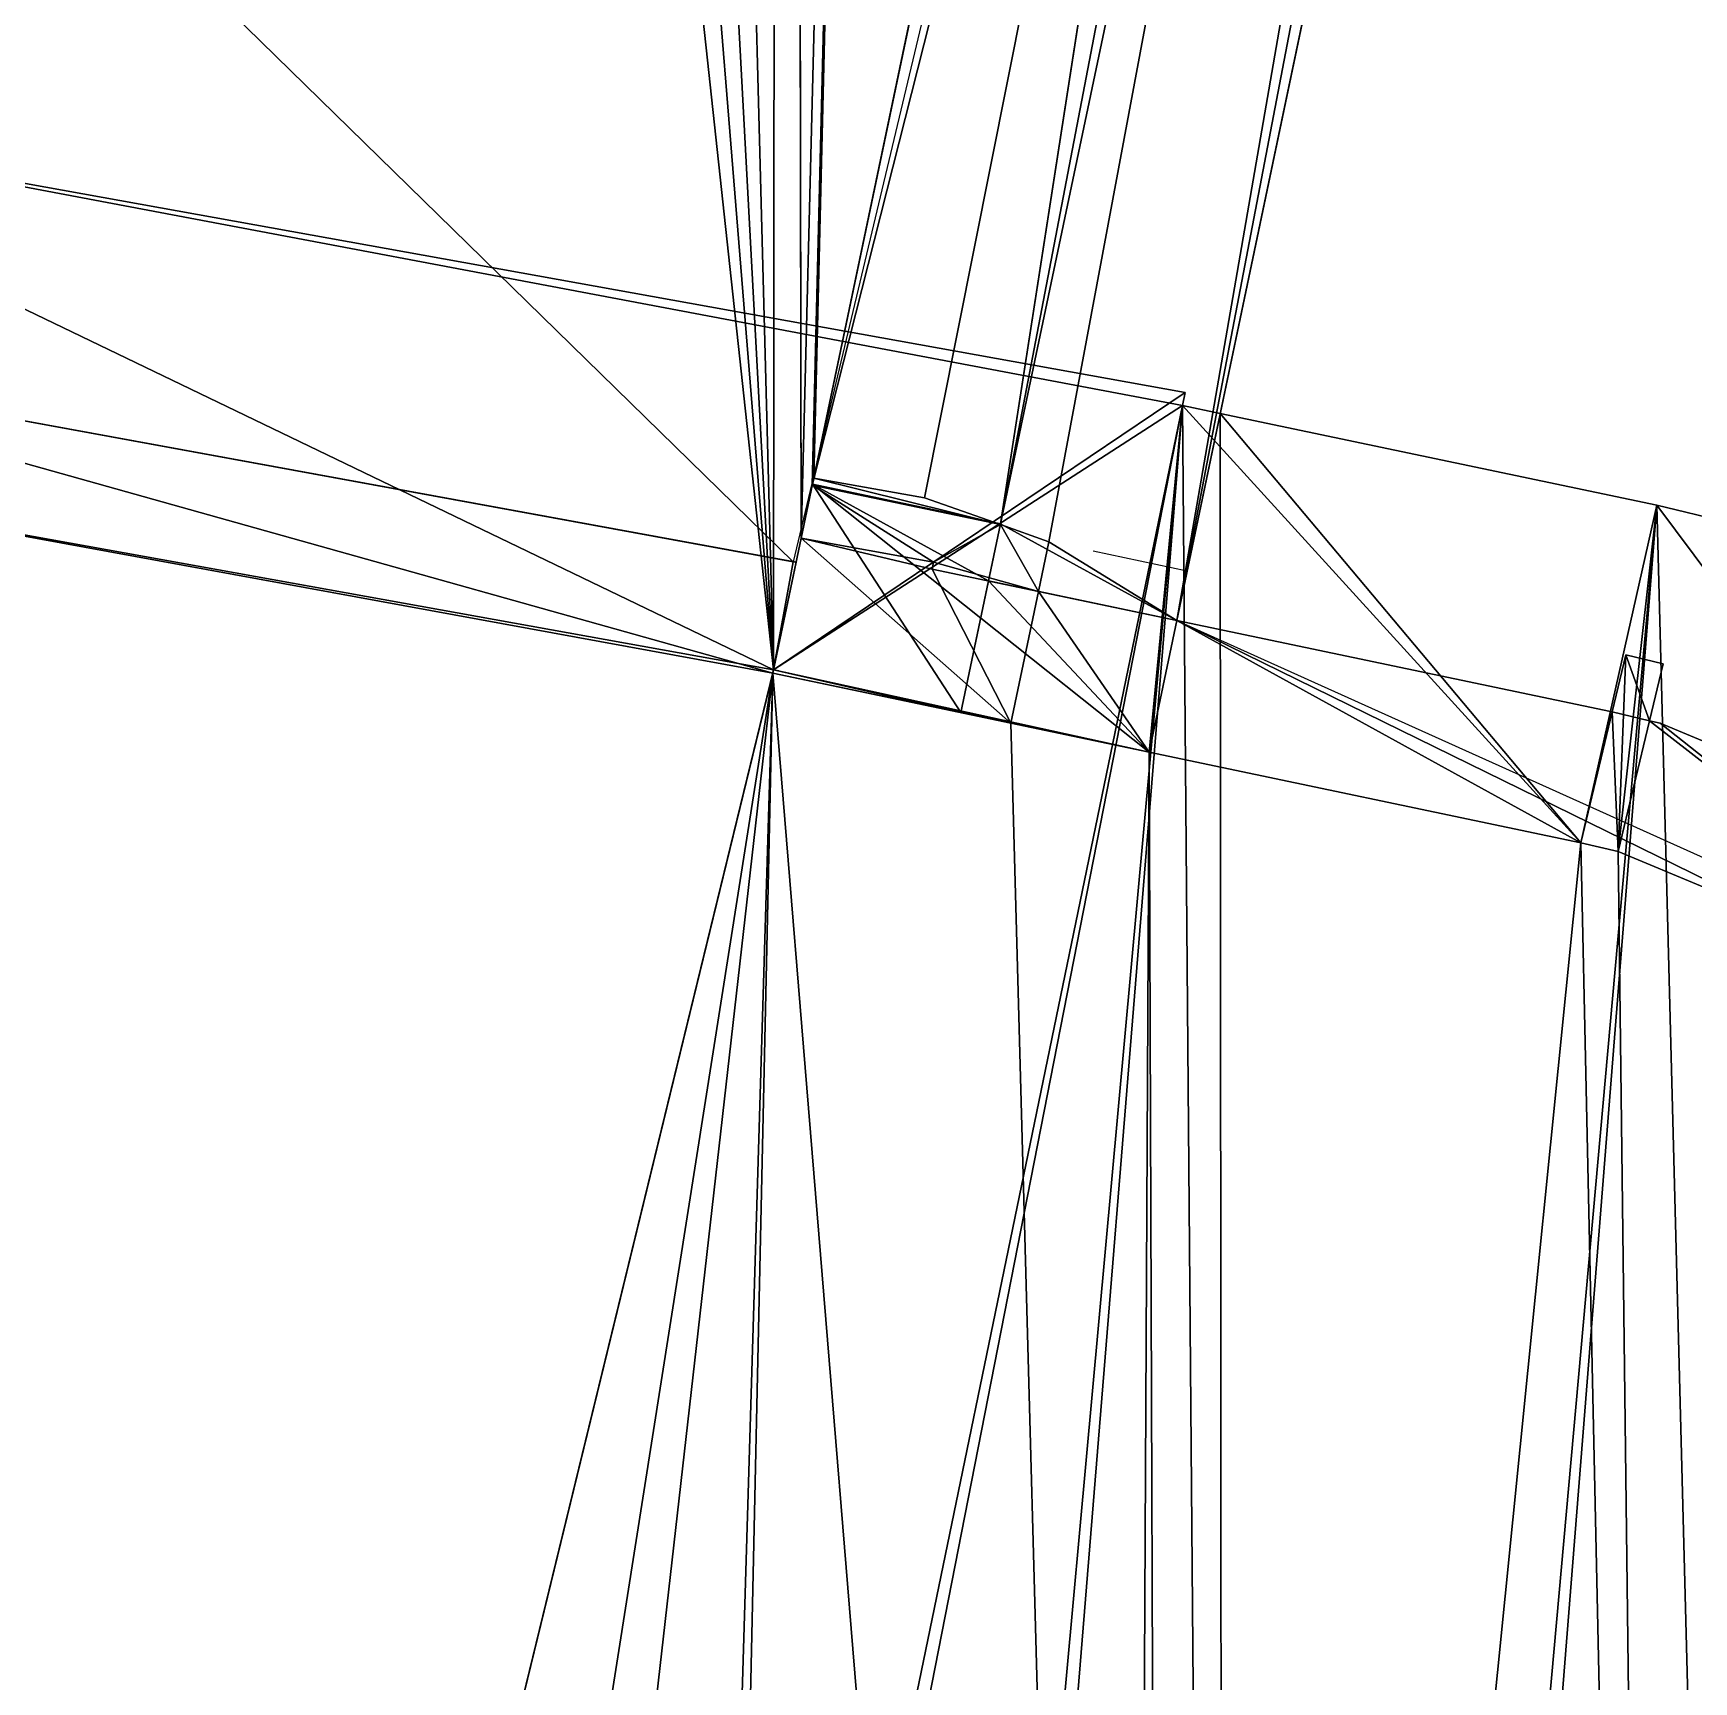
# Model space of a CAD drawing. Extents: x -282 to 16, y -6 to 46.
# Drawn here: x 5.543 to 9.862, y 8.04 to 12.329 of the extents above; entities that cross this region are included whole.
import ezdxf

# ---------------------------------------------------------------- set-up
doc = ezdxf.new("R2010")
doc.units = 0

msp = doc.modelspace()

# ---------------------------------------------------------------- linework, layer by layer
for p, q in [((8.2998, 10.9824, -0.0618), (8.5444, 10.9305, -0.0618)), ((7.4828, 10.6704, -0.0618), (7.4685, 10.6729, -0.0618))]:
    msp.add_line(p, q)
for points in [[(7.5733, 11.1722, -0.0618), (8.2432, 38.4338, -0.0618), (13.3995, 38.9375, -0.0618)], [(13.3995, 38.9375, -0.0618), (8.2432, 38.4338, -0.0618), (7.5733, 11.1722, -0.0618)], [(9.5099, 20.4013, 3.9382), (7.5733, 11.1722, -0.0618), (13.3995, 38.9375, -0.0618)], [(13.3995, 38.9375, -0.0618), (7.5733, 11.1722, -0.0618), (9.5099, 20.4013, 3.9382)], [(7.8611, 11.1203, -0.7018), (13.3995, 38.9375, -0.7018), (7.5733, 11.1722, -0.7018)], [(7.5733, 11.1722, -0.7018), (13.3995, 38.9375, -0.7018), (7.8611, 11.1203, -0.7018)], [(7.5733, 11.1722, -0.7018), (13.3995, 38.9375, -0.0618), (7.5733, 11.1722, -0.0618)], [(13.3995, 38.9375, -0.0618), (7.5733, 11.1722, -0.7018), (13.3995, 38.9375, -0.7018)], [(13.3995, 38.9375, -0.7018), (7.5733, 11.1722, -0.7018), (13.3995, 38.9375, -0.0618)], [(7.5733, 11.1722, -0.0618), (13.3995, 38.9375, -0.0618), (7.5733, 11.1722, -0.7018)], [(13.3995, 38.9375, -0.7018), (7.8611, 11.1203, -0.7018), (8.0587, 11.0509, -0.7018)], [(8.0587, 11.0509, -0.7018), (7.8611, 11.1203, -0.7018), (13.3995, 38.9375, -0.7018)], [(13.3995, 38.9375, -0.7018), (8.0587, 11.0509, -0.7018), (8.1852, 11.0065, -0.7018)], [(8.1852, 11.0065, -0.7018), (8.0587, 11.0509, -0.7018), (13.3995, 38.9375, -0.7018)], [(13.3995, 38.9375, -0.7018), (8.1852, 11.0065, -0.7018), (8.5173, 10.8016, -0.7018)], [(8.5173, 10.8016, -0.7018), (8.1852, 11.0065, -0.7018), (13.3995, 38.9375, -0.7018)], [(13.3995, 38.9375, -0.7018), (8.5173, 10.8016, -0.7018), (11.9984, 27.3908, -0.7018)], [(11.9984, 27.3908, -0.7018), (8.5173, 10.8016, -0.7018), (13.3995, 38.9375, -0.7018)], [(13.8265, 38.5378, 3.9382), (9.5099, 20.4013, 3.9382), (8.0592, 11.0531, 3.9382)], [(8.0592, 11.0531, 3.9382), (9.5099, 20.4013, 3.9382), (13.8265, 38.5378, 3.9382)], [(13.8265, 38.5378, 4.601), (8.0592, 11.0531, 4.601), (8.5173, 10.8016, 4.601)], [(8.5173, 10.8016, 4.601), (8.0592, 11.0531, 4.601), (13.8265, 38.5378, 4.601)], [(13.8265, 38.5378, 3.9382), (8.0592, 11.0531, 4.601), (8.0592, 11.0531, 3.9382)], [(8.0592, 11.0531, 4.601), (13.8265, 38.5378, 3.9382), (13.8265, 38.5378, 3.9405)], [(8.0592, 11.0531, 4.601), (13.8265, 38.5378, 3.9405), (13.8265, 38.5378, 4.601)], [(13.8265, 38.5378, 4.601), (13.8265, 38.5378, 3.9405), (8.0592, 11.0531, 4.601)], [(13.8265, 38.5378, 3.9405), (13.8265, 38.5378, 3.9382), (8.0592, 11.0531, 4.601)], [(8.0592, 11.0531, 3.9382), (8.0592, 11.0531, 4.601), (13.8265, 38.5378, 3.9382)], [(14.3399, 38.5495, 4.601), (13.8265, 38.5378, 4.601), (8.5173, 10.8016, 4.601)], [(8.5173, 10.8016, 4.601), (13.8265, 38.5378, 4.601), (14.3399, 38.5495, 4.601)], [(14.3399, 38.5495, 4.601), (8.5173, 10.8016, 3.9842), (8.5173, 10.8016, 4.601)], [(8.5173, 10.8016, 3.9842), (14.3399, 38.5495, 4.601), (11.9984, 27.3908, 4.051)], [(11.9984, 27.3908, 4.051), (14.3399, 38.5495, 4.601), (8.5173, 10.8016, 3.9842)], [(8.5173, 10.8016, 4.601), (8.5173, 10.8016, 3.9842), (14.3399, 38.5495, 4.601)], [(7.5404, 11.0156, -0.0618), (7.4932, 38.3422, -0.0618), (8.2432, 38.4338, -0.0618)], [(8.2432, 38.4338, -0.0618), (7.4932, 38.3422, -0.0618), (7.5404, 11.0156, -0.0618)], [(7.5404, 11.0156, -0.0618), (8.2432, 38.4338, -0.0618), (7.5694, 11.1536, -0.0618)], [(7.5694, 11.1536, -0.0618), (8.2432, 38.4338, -0.0618), (7.5404, 11.0156, -0.0618)], [(7.5694, 11.1536, -0.0618), (8.2432, 38.4338, -0.0618), (7.5733, 11.1722, -0.0618)], [(7.5733, 11.1722, -0.0618), (8.2432, 38.4338, -0.0618), (7.5694, 11.1536, -0.0618)], [(4.3357, 11.238, -0.0618), (4.4751, 38.3257, -0.0618), (7.4685, 10.6729, -0.0618)], [(7.4685, 10.6729, -0.0618), (4.4751, 38.3257, -0.0618), (4.3357, 11.238, -0.0618)], [(7.4685, 10.6729, -0.0618), (4.4751, 38.3257, -0.0618), (5.2291, 38.2772, -0.0618)], [(5.2291, 38.2772, -0.0618), (4.4751, 38.3257, -0.0618), (7.4685, 10.6729, -0.0618)], [(7.4685, 10.6729, -0.0618), (6.7398, 38.2854, -0.0618), (7.4932, 38.3422, -0.0618)], [(7.4932, 38.3422, -0.0618), (6.7398, 38.2854, -0.0618), (7.4685, 10.6729, -0.0618)], [(7.4685, 10.6729, -0.0618), (7.4932, 38.3422, -0.0618), (7.5404, 11.0156, -0.0618)], [(7.5404, 11.0156, -0.0618), (7.4932, 38.3422, -0.0618), (7.4685, 10.6729, -0.0618)], [(7.4685, 10.6729, -0.0618), (5.2291, 38.2772, -0.0618), (5.9845, 38.2638, -0.0618)], [(5.9845, 38.2638, -0.0618), (5.2291, 38.2772, -0.0618), (7.4685, 10.6729, -0.0618)], [(7.4685, 10.6729, -0.0618), (5.9845, 38.2638, -0.0618), (6.7398, 38.2854, -0.0618)], [(6.7398, 38.2854, -0.0618), (5.9845, 38.2638, -0.0618), (7.4685, 10.6729, -0.0618)], [(13.1342, 8.7218, 3.9842), (11.9984, 27.3908, 3.9843), (8.5173, 10.8016, 3.9842)], [(11.9984, 27.3908, -0.7018), (13.122, 8.5434, -0.7018), (8.5173, 10.8016, -0.7018)], [(8.5173, 10.8016, -0.7018), (13.122, 8.5434, -0.7018), (11.9984, 27.3908, -0.7018)], [(10.4713, 20.1135, 3.3409), (8.5173, 10.8016, 3.9842), (11.9984, 27.3908, 3.9843)], [(10.4713, 20.1135, 2.0847), (11.9984, 27.3908, -0.7018), (8.5173, 10.8016, -0.7018)], [(8.5173, 10.8016, -0.7018), (11.9984, 27.3908, -0.7018), (10.4713, 20.1135, 2.0847)], [(11.9984, 27.3908, 3.9843), (8.5173, 10.8016, 3.9842), (10.4713, 20.1135, 3.3409)], [(8.5173, 10.8016, 3.9842), (11.9984, 27.3908, 4.051), (11.9984, 27.3908, 3.9843)], [(11.9984, 27.3908, 3.9843), (11.9984, 27.3908, 4.051), (8.5173, 10.8016, 3.9842)], [(7.5699, 11.1558, 3.9382), (8.0592, 11.0531, 3.9382), (9.5099, 20.4013, 3.9382)], [(9.5099, 20.4013, 3.9382), (8.0592, 11.0531, 3.9382), (7.5699, 11.1558, 3.9382)], [(7.5699, 11.1558, 3.9382), (7.5733, 11.1722, -0.0618), (9.5099, 20.4013, 3.9382)], [(9.5099, 20.4013, 3.9382), (7.5733, 11.1722, -0.0618), (7.5699, 11.1558, 3.9382)], [(7.5699, 11.1558, 4.5247), (7.5699, 11.1558, 3.9382), (9.837, 20.1054, 3.9382)], [(8.5173, 10.8016, 3.9842), (10.4713, 20.1135, 3.3409), (8.5173, 10.8016, -0.0618)], [(8.5173, 10.8016, -0.0618), (10.4713, 20.1135, 3.3409), (8.5173, 10.8016, -0.7018)], [(8.5173, 10.8016, -0.7018), (10.4713, 20.1135, 3.3409), (10.4713, 20.1135, 2.0847)], [(10.4713, 20.1135, 2.0847), (10.4713, 20.1135, 3.3409), (8.5173, 10.8016, -0.7018)], [(8.5173, 10.8016, -0.7018), (10.4713, 20.1135, 3.3409), (8.5173, 10.8016, -0.0618)], [(8.5173, 10.8016, -0.0618), (10.4713, 20.1135, 3.3409), (8.5173, 10.8016, 3.9842)], [(7.5198, 10.9543, 4.5382), (5.0496, 11.4068, 6.1785), (5.2885, 13.1363, 6.189)], [(7.9547, 12.7814, 4.4279), (7.5198, 10.9543, 4.5382), (5.2885, 13.1363, 6.189)], [(7.4685, 10.6729, 10.9482), (4.4353, 12.1346, 10.9482), (4.3357, 11.238, 10.9482)], [(4.4353, 12.1346, 11.1482), (4.9887, -5.818, 11.1482), (8.5324, 11.3605, 11.1482)], [(4.4353, 12.1346, 11.1482), (8.5324, 11.3605, 11.1482), (8.5395, 11.3943, 11.1482)], [(8.5395, 11.3943, 11.1482), (8.5324, 11.3605, 11.1482), (4.4353, 12.1346, 11.1482)], [(8.5324, 11.3605, 11.1482), (4.9887, -5.818, 11.1482), (4.4353, 12.1346, 11.1482)], [(8.5395, 11.3943, 10.9482), (4.4353, 12.1346, 10.9482), (7.4685, 10.6729, 10.9482)], [(8.5395, 11.3943, 11.1482), (4.4353, 12.1346, 11.1482), (8.5395, 11.3943, 10.9482)], [(4.4353, 12.1346, 10.9482), (8.5395, 11.3943, 10.9482), (4.4353, 12.1346, 11.1482)], [(4.3357, 11.238, 6.6173), (7.4668, 10.6645, 4.5382), (4.3888, 11.5279, 6.6173)], [(4.3888, 11.5279, 6.6173), (7.4668, 10.6645, 4.5382), (4.3357, 11.238, 6.6173)], [(7.4668, 10.6645, 3.9382), (4.3888, 11.5279, 6.0444), (4.3357, 11.238, 6.0444)], [(4.3357, 11.238, 6.0444), (4.3888, 11.5279, 6.0444), (7.4668, 10.6645, 3.9382)], [(7.5198, 10.9543, 4.5382), (4.3888, 11.5279, 6.6173), (7.4668, 10.6645, 4.5382)], [(7.4668, 10.6645, 4.5382), (4.3888, 11.5279, 6.6173), (7.5198, 10.9543, 4.5382)], [(7.5198, 10.9543, 4.5382), (4.3888, 11.5279, 6.0444), (7.5273, 10.9529, 3.9332)], [(4.3888, 11.5279, 6.0444), (7.5198, 10.9543, 4.5382), (4.3888, 11.5279, 6.6173)], [(4.3888, 11.5279, 6.6173), (7.5198, 10.9543, 4.5382), (4.3888, 11.5279, 6.0444)], [(7.5273, 10.9529, 3.9332), (4.3888, 11.5279, 6.0444), (7.5198, 10.9543, 4.5382)], [(4.3888, 11.5279, 6.0444), (7.4668, 10.6645, 3.9382), (7.5273, 10.9529, 3.9332)], [(7.5273, 10.9529, 3.9332), (7.4668, 10.6645, 3.9382), (4.3888, 11.5279, 6.0444)], [(8.5324, 11.3605, 11.1482), (4.9887, -5.818, 11.1482), (5.8917, -2.1143, 11.1482)], [(5.8917, -2.1143, 11.1482), (4.9887, -5.818, 11.1482), (8.5324, 11.3605, 11.1482)], [(8.5324, 11.3605, 11.1482), (5.8917, -2.1143, 11.1482), (7.327, -1.8362, 11.1482)], [(7.327, -1.8362, 11.1482), (5.8917, -2.1143, 11.1482), (8.5324, 11.3605, 11.1482)], [(8.5324, 11.3605, 11.1482), (7.327, -1.8362, 11.1482), (7.4636, -1.7972, 11.1482)], [(7.4636, -1.7972, 11.1482), (7.327, -1.8362, 11.1482), (8.5324, 11.3605, 11.1482)], [(8.6393, -1.4529, 11.1482), (8.5324, 11.3605, 11.1482), (7.4636, -1.7972, 11.1482)], [(7.4636, -1.7972, 11.1482), (8.5324, 11.3605, 11.1482), (8.6393, -1.4529, 11.1482)], [(8.5324, 11.3605, 10.9482), (8.5395, 11.3943, 10.9482), (7.4685, 10.6729, 10.9482)], [(8.4454, 10.4591, 10.9482), (8.5324, 11.3605, 10.9482), (7.4685, 10.6729, 10.9482)], [(8.4454, 10.4591, 10.9482), (9.5686, 10.2234, 10.9482), (8.5324, 11.3605, 10.9482)], [(8.5395, 11.3943, 11.1482), (8.5395, 11.3943, 10.9482), (8.5324, 11.3605, 11.1482)], [(8.5324, 11.3605, 10.9482), (8.5324, 11.3605, 11.1482), (8.5395, 11.3943, 10.9482)], [(8.5324, 11.3605, 11.1482), (8.6393, -1.4529, 11.1482), (8.6303, 11.3399, 11.1482)], [(8.6303, 11.3399, 11.1482), (8.6393, -1.4529, 11.1482), (8.5324, 11.3605, 11.1482)], [(8.6303, 11.3399, 10.9482), (8.5324, 11.3605, 10.9482), (9.5686, 10.2234, 10.9482)], [(8.6303, 11.3399, 11.1482), (8.5324, 11.3605, 11.1482), (8.6303, 11.3399, 10.9482)], [(8.5324, 11.3605, 10.9482), (8.6303, 11.3399, 10.9482), (8.5324, 11.3605, 11.1482)], [(8.6303, 11.3399, 11.1482), (8.6393, -1.4529, 11.1482), (9.7658, 11.1016, 11.1482)], [(9.7658, 11.1016, 11.1482), (8.6393, -1.4529, 11.1482), (8.6303, 11.3399, 11.1482)], [(9.7658, 11.1016, 10.9482), (8.6303, 11.3399, 10.9482), (9.5686, 10.2234, 10.9482)], [(9.7658, 11.1016, 11.1482), (8.6303, 11.3399, 11.1482), (9.7658, 11.1016, 10.9482)], [(8.6303, 11.3399, 10.9482), (9.7658, 11.1016, 10.9482), (8.6303, 11.3399, 11.1482)], [(7.4685, 10.6729, 10.9382), (4.5093, -1.4653, 10.9382), (4.3357, 11.238, 10.9382)], [(4.3357, 11.238, -0.0618), (4.5093, -1.4653, -0.0618), (7.4685, 10.6729, -0.0618)], [(7.4685, 10.6729, -0.0618), (4.5093, -1.4653, -0.0618), (4.3357, 11.238, -0.0618)], [(7.4685, 10.6729, 10.9482), (4.3357, 11.238, 10.9482), (7.4685, 10.6729, 10.9382)], [(4.3357, 11.238, 10.9382), (7.4685, 10.6729, 10.9382), (4.3357, 11.238, 10.9482)], [(7.4685, 10.6729, 11.1482), (4.3357, 11.238, 11.1482), (7.4685, 10.6729, 10.9482)], [(4.3357, 11.238, 10.9482), (7.4685, 10.6729, 10.9482), (4.3357, 11.238, 11.1482)], [(7.4668, 10.6645, 4.5382), (4.3357, 11.238, 6.0444), (7.4668, 10.6645, 3.9382)], [(4.3357, 11.238, 6.0444), (7.4668, 10.6645, 4.5382), (4.3357, 11.238, 6.6173)], [(4.3357, 11.238, 6.6173), (7.4668, 10.6645, 4.5382), (4.3357, 11.238, 6.0444)], [(7.4668, 10.6645, 3.9382), (4.3357, 11.238, 6.0444), (7.4668, 10.6645, 4.5382)], [(7.4668, 10.6645, 10.9482), (7.4668, 10.6645, 10.9382), (4.3357, 11.238, 10.9382)], [(4.3357, 11.238, 10.9382), (7.4668, 10.6645, 10.9382), (4.3357, 11.238, 6.6173)], [(7.4668, 10.6645, 4.5382), (4.3357, 11.238, 6.6173), (7.4668, 10.6645, 10.9382)], [(7.4685, 10.6729, 10.9382), (8.4454, 10.4591, 10.9382), (7.5699, 11.1558, 10.9382)], [(7.5699, 11.1558, 10.9382), (8.4454, 10.4591, 10.9382), (7.4685, 10.6729, 10.9382)], [(7.9561, 10.5618, 3.9382), (7.4685, 10.6729, 3.9382), (7.5699, 11.1558, 3.9382)], [(7.5699, 11.1558, 3.9382), (7.4685, 10.6729, 3.9382), (7.9561, 10.5618, 3.9382)], [(7.4685, 10.6729, 3.9382), (7.4685, 10.6729, 10.9382), (7.5699, 11.1558, 3.9382)], [(7.5699, 11.1558, 3.9382), (7.4685, 10.6729, 10.9382), (7.5699, 11.1558, 10.9382)], [(7.5699, 11.1558, 10.9382), (7.4685, 10.6729, 10.9382), (7.5699, 11.1558, 3.9382)], [(7.5699, 11.1558, 3.9382), (7.4685, 10.6729, 10.9382), (7.4685, 10.6729, 3.9382)], [(7.4685, 10.6729, 3.9382), (7.4685, 10.6729, -0.0618), (7.5699, 11.1558, 3.9382)], [(7.5699, 11.1558, 3.9382), (7.4685, 10.6729, -0.0618), (7.5404, 11.0156, -0.0618)], [(7.5404, 11.0156, -0.0618), (7.4685, 10.6729, -0.0618), (7.5699, 11.1558, 3.9382)], [(7.5699, 11.1558, 3.9382), (7.4685, 10.6729, -0.0618), (7.4685, 10.6729, 3.9382)], [(7.5699, 11.1558, 3.9382), (7.5404, 11.0156, -0.0618), (7.5694, 11.1536, -0.0618)], [(7.5694, 11.1536, -0.0618), (7.5404, 11.0156, -0.0618), (7.5699, 11.1558, 3.9382)], [(7.885, 10.9535, -0.0618), (7.5694, 11.1536, -0.0618), (7.5404, 11.0156, -0.0618)], [(7.5404, 11.0156, -0.0618), (7.5694, 11.1536, -0.0618), (7.885, 10.9535, -0.0618)], [(7.5699, 11.1558, 3.9382), (7.5694, 11.1536, -0.0618), (7.5733, 11.1722, -0.0618)], [(7.5733, 11.1722, -0.0618), (7.5694, 11.1536, -0.0618), (7.5699, 11.1558, 3.9382)], [(8.0587, 11.0509, -0.0618), (7.5733, 11.1722, -0.0618), (7.5694, 11.1536, -0.0618)], [(7.5694, 11.1536, -0.0618), (7.5733, 11.1722, -0.0618), (8.0587, 11.0509, -0.0618)], [(7.5694, 11.1536, -0.0618), (7.885, 10.9535, -0.0618), (8.0587, 11.0509, -0.0618)], [(8.0587, 11.0509, -0.0618), (7.885, 10.9535, -0.0618), (7.5694, 11.1536, -0.0618)], [(7.5699, 11.1558, 3.9382), (8.0592, 11.0531, 4.601), (8.0592, 11.0531, 3.9382)], [(8.0592, 11.0531, 4.601), (7.5699, 11.1558, 3.9382), (7.5699, 11.1558, 4.5247)], [(8.0592, 11.0531, 4.601), (7.5699, 11.1558, 4.5247), (7.5699, 11.1558, 10.9382)], [(8.0592, 11.0531, 4.601), (7.5699, 11.1558, 10.9382), (8.0592, 11.0531, 4.6882)], [(8.0592, 11.0531, 4.6882), (7.5699, 11.1558, 10.9382), (8.0592, 11.0531, 10.9382)], [(8.0592, 11.0531, 10.9382), (7.5699, 11.1558, 10.9382), (8.0592, 11.0531, 4.6882)], [(8.0592, 11.0531, 4.6882), (7.5699, 11.1558, 10.9382), (8.0592, 11.0531, 4.601)], [(7.5699, 11.1558, 10.9382), (7.5699, 11.1558, 4.5247), (8.0592, 11.0531, 4.601)], [(7.5699, 11.1558, 4.5247), (7.5699, 11.1558, 3.9382), (8.0592, 11.0531, 4.601)], [(8.0592, 11.0531, 3.9382), (8.0592, 11.0531, 4.601), (7.5699, 11.1558, 3.9382)], [(7.5699, 11.1558, 10.9382), (8.4454, 10.4591, 10.9382), (8.028, 10.9043, 10.9382)], [(8.0592, 11.0531, 10.9382), (7.5699, 11.1558, 10.9382), (8.028, 10.9043, 10.9382)], [(8.028, 10.9043, 10.9382), (7.5699, 11.1558, 10.9382), (8.0592, 11.0531, 10.9382)], [(8.028, 10.9043, 10.9382), (8.4454, 10.4591, 10.9382), (7.5699, 11.1558, 10.9382)], [(7.9561, 10.5618, 3.9382), (7.5699, 11.1558, 3.9382), (8.0592, 11.0531, 3.9382)], [(8.0592, 11.0531, 3.9382), (7.5699, 11.1558, 3.9382), (7.9561, 10.5618, 3.9382)], [(7.5699, 11.1558, 3.9382), (7.5699, 11.1558, 10.9382), (7.5699, 11.1558, 4.5247)], [(7.5699, 11.1558, 4.5247), (7.5699, 11.1558, 10.9382), (7.5699, 11.1558, 3.9382)], [(7.5733, 11.1722, -0.0618), (8.0587, 11.0509, -0.0618), (7.8611, 11.1203, -0.0618)], [(7.8611, 11.1203, -0.0618), (8.0587, 11.0509, -0.0618), (7.5733, 11.1722, -0.0618)], [(7.5733, 11.1722, -0.7018), (7.8611, 11.1203, -0.0618), (7.8611, 11.1203, -0.7018)], [(7.8611, 11.1203, -0.0618), (7.5733, 11.1722, -0.7018), (7.5733, 11.1722, -0.0618)], [(7.5733, 11.1722, -0.0618), (7.5733, 11.1722, -0.7018), (7.8611, 11.1203, -0.0618)], [(7.8611, 11.1203, -0.7018), (7.8611, 11.1203, -0.0618), (7.5733, 11.1722, -0.7018)], [(7.8611, 11.1203, -0.0618), (8.0587, 11.0509, -0.7018), (7.8611, 11.1203, -0.7018)], [(8.0587, 11.0509, -0.7018), (7.8611, 11.1203, -0.0618), (8.0587, 11.0509, -0.0618)], [(8.0587, 11.0509, -0.0618), (7.8611, 11.1203, -0.0618), (8.0587, 11.0509, -0.7018)], [(7.8611, 11.1203, -0.7018), (8.0587, 11.0509, -0.7018), (7.8611, 11.1203, -0.0618)], [(9.7658, 11.1016, 11.1482), (8.6393, -1.4529, 11.1482), (8.7721, -1.415, 11.1482)], [(8.7721, -1.415, 11.1482), (8.6393, -1.4529, 11.1482), (9.7658, 11.1016, 11.1482)], [(9.7658, 11.1016, 11.1482), (8.7721, -1.415, 11.1482), (10.0778, -0.9096, 11.1482)], [(10.0778, -0.9096, 11.1482), (8.7721, -1.415, 11.1482), (9.7658, 11.1016, 11.1482)], [(9.6658, 10.2001, 10.9482), (9.7658, 11.1016, 10.9482), (9.5686, 10.2234, 10.9482)], [(10.7879, 9.732, 10.9482), (9.7658, 11.1016, 10.9482), (9.6658, 10.2001, 10.9482)], [(9.7658, 11.1016, 11.1482), (10.0778, -0.9096, 11.1482), (9.9456, 11.0586, 11.1482)], [(9.9456, 11.0586, 11.1482), (10.0778, -0.9096, 11.1482), (9.7658, 11.1016, 11.1482)], [(9.9456, 11.0586, 10.9482), (9.7658, 11.1016, 10.9482), (10.7879, 9.732, 10.9482)], [(9.9456, 11.0586, 11.1482), (9.7658, 11.1016, 11.1482), (9.9456, 11.0586, 10.9482)], [(9.7658, 11.1016, 10.9482), (9.9456, 11.0586, 10.9482), (9.7658, 11.1016, 11.1482)], [(7.4685, 10.6729, -0.0618), (8.0862, 10.5345, -0.0618), (7.5404, 11.0156, -0.0618)], [(7.5404, 11.0156, -0.0618), (8.0862, 10.5345, -0.0618), (7.4685, 10.6729, -0.0618)], [(7.5404, 11.0156, -0.0618), (8.0862, 10.5345, -0.0618), (7.8812, 10.9351, -0.0618)], [(7.885, 10.9535, -0.0618), (7.5404, 11.0156, -0.0618), (7.8812, 10.9351, -0.0618)], [(7.8812, 10.9351, -0.0618), (7.5404, 11.0156, -0.0618), (7.885, 10.9535, -0.0618)], [(7.8812, 10.9351, -0.0618), (8.0862, 10.5345, -0.0618), (7.5404, 11.0156, -0.0618)], [(7.885, 10.9535, -0.0618), (8.1581, 10.877, -0.0618), (8.0587, 11.0509, -0.0618)], [(8.0587, 11.0509, -0.0618), (8.1581, 10.877, -0.0618), (7.885, 10.9535, -0.0618)], [(8.0592, 11.0531, 3.9382), (7.9561, 10.5618, 4.6882), (7.9561, 10.5618, 3.9382)], [(7.9561, 10.5618, 4.6882), (8.0592, 11.0531, 3.9382), (8.028, 10.9043, 4.601)], [(8.028, 10.9043, 4.601), (8.5173, 10.8016, 4.601), (8.0592, 11.0531, 4.601)], [(8.0592, 11.0531, 4.601), (8.5173, 10.8016, 4.601), (8.028, 10.9043, 4.601)], [(8.0592, 11.0531, 4.6882), (8.028, 10.9043, 6.9382), (8.028, 10.9043, 4.6882)], [(8.028, 10.9043, 6.9382), (8.0592, 11.0531, 4.6882), (8.028, 10.9043, 9.9382)], [(8.028, 10.9043, 9.9382), (8.0592, 11.0531, 4.6882), (8.028, 10.9043, 10.9382)], [(8.028, 10.9043, 10.9382), (8.0592, 11.0531, 4.6882), (8.0592, 11.0531, 10.9382)], [(8.0592, 11.0531, 10.9382), (8.0592, 11.0531, 4.6882), (8.028, 10.9043, 10.9382)], [(8.028, 10.9043, 10.9382), (8.0592, 11.0531, 4.6882), (8.028, 10.9043, 9.9382)], [(8.028, 10.9043, 9.9382), (8.0592, 11.0531, 4.6882), (8.028, 10.9043, 6.9382)], [(8.028, 10.9043, 4.6882), (8.028, 10.9043, 6.9382), (8.0592, 11.0531, 4.6882)], [(8.0592, 11.0531, 4.601), (8.028, 10.9043, 4.6882), (8.028, 10.9043, 4.601)], [(8.028, 10.9043, 4.6882), (8.0592, 11.0531, 4.601), (8.0592, 11.0531, 4.6882)], [(8.0592, 11.0531, 4.6882), (8.0592, 11.0531, 4.601), (8.028, 10.9043, 4.6882)], [(8.028, 10.9043, 4.601), (8.028, 10.9043, 4.6882), (8.0592, 11.0531, 4.601)], [(8.028, 10.9043, 4.601), (8.0592, 11.0531, 3.9382), (8.0592, 11.0531, 4.601)], [(8.0587, 11.0509, -0.0618), (8.1581, 10.877, -0.0618), (8.1852, 11.0065, -0.0618)], [(8.1852, 11.0065, -0.0618), (8.1581, 10.877, -0.0618), (8.0587, 11.0509, -0.0618)], [(8.0587, 11.0509, -0.0618), (8.1852, 11.0065, -0.7018), (8.0587, 11.0509, -0.7018)], [(8.1852, 11.0065, -0.7018), (8.0587, 11.0509, -0.0618), (8.1852, 11.0065, -0.0618)], [(8.1852, 11.0065, -0.0618), (8.0587, 11.0509, -0.0618), (8.1852, 11.0065, -0.7018)], [(8.0587, 11.0509, -0.7018), (8.1852, 11.0065, -0.7018), (8.0587, 11.0509, -0.0618)], [(8.5173, 10.8016, -0.7018), (8.1852, 11.0065, -0.7018), (8.1581, 10.877, -0.7018)], [(8.1581, 10.877, -0.7018), (8.1852, 11.0065, -0.7018), (8.5173, 10.8016, -0.7018)], [(8.1581, 10.877, -0.7018), (8.1852, 11.0065, -0.0618), (8.1581, 10.877, -0.0618)], [(8.1852, 11.0065, -0.0618), (8.1581, 10.877, -0.7018), (8.1852, 11.0065, -0.7018)], [(8.1852, 11.0065, -0.7018), (8.1581, 10.877, -0.7018), (8.1852, 11.0065, -0.0618)], [(8.1581, 10.877, -0.0618), (8.1852, 11.0065, -0.0618), (8.1581, 10.877, -0.7018)], [(8.1581, 10.877, -0.0618), (7.885, 10.9535, -0.0618), (7.8812, 10.9351, -0.0618)], [(7.8812, 10.9351, -0.0618), (7.885, 10.9535, -0.0618), (8.1581, 10.877, -0.0618)], [(7.8812, 10.9351, -0.0618), (8.0862, 10.5345, -0.0618), (8.1581, 10.877, -0.0618)], [(8.1581, 10.877, -0.0618), (8.0862, 10.5345, -0.0618), (7.8812, 10.9351, -0.0618)], [(8.028, 10.9043, 4.6882), (7.9561, 10.5618, 4.6882), (8.028, 10.9043, 4.601)], [(8.5173, 10.8016, 9.9382), (8.028, 10.9043, 9.9382), (8.5173, 10.8016, 6.9382)], [(8.028, 10.9043, 6.9382), (8.5173, 10.8016, 6.9382), (8.028, 10.9043, 9.9382)], [(8.028, 10.9043, 9.9382), (8.5173, 10.8016, 6.9382), (8.028, 10.9043, 6.9382)], [(8.5173, 10.8016, 6.9382), (8.028, 10.9043, 9.9382), (8.5173, 10.8016, 9.9382)], [(8.028, 10.9043, 10.9382), (8.5173, 10.8016, 9.9382), (8.028, 10.9043, 9.9382)], [(8.5173, 10.8016, 9.9382), (8.028, 10.9043, 10.9382), (8.5173, 10.8016, 10.9382)], [(8.5173, 10.8016, 10.9382), (8.028, 10.9043, 10.9382), (8.5173, 10.8016, 9.9382)], [(8.028, 10.9043, 9.9382), (8.5173, 10.8016, 9.9382), (8.028, 10.9043, 10.9382)], [(8.028, 10.9043, 4.601), (8.5173, 10.8016, 4.6882), (8.5173, 10.8016, 4.601)], [(8.5173, 10.8016, 4.6882), (8.028, 10.9043, 4.601), (8.028, 10.9043, 4.6882)], [(8.5173, 10.8016, 4.6882), (8.028, 10.9043, 4.6882), (8.5173, 10.8016, 6.9382)], [(8.5173, 10.8016, 6.9382), (8.028, 10.9043, 4.6882), (8.028, 10.9043, 6.9382)], [(8.028, 10.9043, 6.9382), (8.028, 10.9043, 4.6882), (8.5173, 10.8016, 6.9382)], [(8.5173, 10.8016, 6.9382), (8.028, 10.9043, 4.6882), (8.5173, 10.8016, 4.6882)], [(8.028, 10.9043, 4.6882), (8.028, 10.9043, 4.601), (8.5173, 10.8016, 4.6882)], [(8.5173, 10.8016, 4.601), (8.5173, 10.8016, 4.6882), (8.028, 10.9043, 4.601)], [(8.028, 10.9043, 10.9382), (8.4454, 10.4591, 10.9382), (8.5173, 10.8016, 10.9382)], [(8.5173, 10.8016, 10.9382), (8.4454, 10.4591, 10.9382), (8.028, 10.9043, 10.9382)], [(8.4454, 10.4591, -0.0618), (8.1581, 10.877, -0.0618), (8.0862, 10.5345, -0.0618)], [(8.0862, 10.5345, -0.0618), (8.1581, 10.877, -0.0618), (8.4454, 10.4591, -0.0618)], [(8.1581, 10.877, -0.0618), (8.4454, 10.4591, -0.0618), (8.5173, 10.8016, -0.0618)], [(8.5173, 10.8016, -0.0618), (8.4454, 10.4591, -0.0618), (8.1581, 10.877, -0.0618)], [(8.1581, 10.877, -0.0618), (8.5173, 10.8016, -0.7018), (8.1581, 10.877, -0.7018)], [(8.5173, 10.8016, -0.7018), (8.1581, 10.877, -0.0618), (8.5173, 10.8016, -0.0618)], [(8.5173, 10.8016, -0.0618), (8.1581, 10.877, -0.0618), (8.5173, 10.8016, -0.7018)], [(8.1581, 10.877, -0.7018), (8.5173, 10.8016, -0.7018), (8.1581, 10.877, -0.0618)], [(8.4454, 10.4591, 4.6882), (8.5173, 10.8016, 10.9382), (8.4454, 10.4591, 10.9382)], [(8.5173, 10.8016, 10.9382), (8.4454, 10.4591, 4.6882), (8.5173, 10.8016, 6.9382)], [(8.5173, 10.8016, 6.9382), (8.4454, 10.4591, 4.6882), (8.5173, 10.8016, 4.6882)], [(8.5173, 10.8016, 4.6882), (8.4454, 10.4591, 4.6882), (8.5173, 10.8016, 6.9382)], [(8.5173, 10.8016, 6.9382), (8.4454, 10.4591, 4.6882), (8.5173, 10.8016, 10.9382)], [(8.4454, 10.4591, 10.9382), (8.5173, 10.8016, 10.9382), (8.4454, 10.4591, 4.6882)], [(8.5173, 10.8016, 4.6882), (8.4454, 10.4591, -0.0618), (8.4454, 10.4591, 4.6882)], [(8.4454, 10.4591, -0.0618), (8.5173, 10.8016, 4.6882), (8.5173, 10.8016, 4.601)], [(8.4454, 10.4591, -0.0618), (8.5173, 10.8016, 4.601), (8.5173, 10.8016, -0.0618)], [(8.5173, 10.8016, -0.0618), (8.5173, 10.8016, 4.601), (8.4454, 10.4591, -0.0618)], [(8.5173, 10.8016, 4.601), (8.5173, 10.8016, 4.6882), (8.4454, 10.4591, -0.0618)], [(8.4454, 10.4591, 4.6882), (8.4454, 10.4591, -0.0618), (8.5173, 10.8016, 4.6882)], [(9.5686, 10.2234, 10.9382), (8.5173, 10.8016, 10.9382), (8.4454, 10.4591, 10.9382)], [(8.4454, 10.4591, 10.9382), (8.5173, 10.8016, 10.9382), (9.5686, 10.2234, 10.9382)], [(8.5173, 10.8016, -0.0618), (9.5686, 10.2234, -0.0618), (8.4454, 10.4591, -0.0618)], [(8.4454, 10.4591, -0.0618), (9.5686, 10.2234, -0.0618), (8.5173, 10.8016, -0.0618)], [(9.6453, 10.565, 9.9382), (8.5173, 10.8016, 9.9382), (9.6453, 10.565, 6.9382)], [(8.5173, 10.8016, 6.9382), (9.6453, 10.565, 6.9382), (8.5173, 10.8016, 9.9382)], [(8.5173, 10.8016, 9.9382), (9.6453, 10.565, 6.9382), (8.5173, 10.8016, 6.9382)], [(9.6453, 10.565, 6.9382), (8.5173, 10.8016, 9.9382), (9.6453, 10.565, 9.9382)], [(8.5173, 10.8016, 9.9382), (8.5173, 10.8016, 10.9382), (8.5173, 10.8016, 6.9382)], [(8.5173, 10.8016, 6.9382), (8.5173, 10.8016, 10.9382), (8.5173, 10.8016, 9.9382)], [(8.5173, 10.8016, -0.0618), (8.5173, 10.8016, 4.601), (8.5173, 10.8016, 3.9842)], [(8.5173, 10.8016, 3.9842), (8.5173, 10.8016, 4.601), (8.5173, 10.8016, -0.0618)], [(8.5173, 10.8016, 10.9382), (9.5686, 10.2234, 10.9382), (9.6453, 10.565, 10.9382)], [(9.6453, 10.565, 10.9382), (9.5686, 10.2234, 10.9382), (8.5173, 10.8016, 10.9382)], [(9.5686, 10.2234, -0.0618), (8.5173, 10.8016, -0.0618), (9.6453, 10.565, -0.0618)], [(9.6453, 10.565, -0.0618), (8.5173, 10.8016, -0.0618), (9.5686, 10.2234, -0.0618)], [(8.5173, 10.8016, 10.9382), (9.6453, 10.565, 9.9382), (8.5173, 10.8016, 9.9382)], [(9.6453, 10.565, 9.9382), (8.5173, 10.8016, 10.9382), (9.6453, 10.565, 10.9382)], [(9.6453, 10.565, 10.9382), (8.5173, 10.8016, 10.9382), (9.6453, 10.565, 9.9382)], [(8.5173, 10.8016, 9.9382), (9.6453, 10.565, 9.9382), (8.5173, 10.8016, 10.9382)], [(8.5173, 10.8016, 3.9842), (9.6453, 10.565, -0.0618), (8.5173, 10.8016, -0.0618)], [(9.6453, 10.565, -0.0618), (8.5173, 10.8016, 3.9842), (9.6453, 10.565, 6.9382)], [(9.6453, 10.565, 6.9382), (8.5173, 10.8016, 3.9842), (8.5173, 10.8016, 4.601)], [(9.6453, 10.565, 6.9382), (8.5173, 10.8016, 4.601), (8.5173, 10.8016, 4.6882)], [(9.6453, 10.565, 6.9382), (8.5173, 10.8016, 4.6882), (8.5173, 10.8016, 6.9382)], [(8.5173, 10.8016, 6.9382), (8.5173, 10.8016, 4.6882), (9.6453, 10.565, 6.9382)], [(8.5173, 10.8016, 4.6882), (8.5173, 10.8016, 4.601), (9.6453, 10.565, 6.9382)], [(8.5173, 10.8016, 4.601), (8.5173, 10.8016, 3.9842), (9.6453, 10.565, 6.9382)], [(9.6453, 10.565, 6.9382), (8.5173, 10.8016, 3.9842), (9.6453, 10.565, -0.0618)], [(8.5173, 10.8016, -0.0618), (9.6453, 10.565, -0.0618), (8.5173, 10.8016, 3.9842)], [(9.6855, 10.7119, -0.0618), (9.7473, 10.5405, -0.0618), (9.65, 10.5638, -0.0618)], [(9.6855, 10.7119, 10.9382), (9.65, 10.5638, -0.0618), (9.65, 10.5638, 10.9382)], [(9.65, 10.5638, -0.0618), (9.6855, 10.7119, 10.9382), (9.6855, 10.7119, -0.0618)], [(9.65, 10.5638, 10.9382), (9.6658, 10.2001, 10.9382), (9.6855, 10.7119, 10.9382)], [(9.65, 10.5638, -0.0618), (9.7473, 10.5405, -0.0618), (9.6855, 10.7119, -0.0618)], [(9.6855, 10.7119, -0.0618), (9.6855, 10.7119, 10.9382), (9.65, 10.5638, -0.0618)], [(9.65, 10.5638, 10.9382), (9.65, 10.5638, -0.0618), (9.6855, 10.7119, 10.9382)], [(9.6855, 10.7119, 10.9382), (9.6658, 10.2001, 10.9382), (9.65, 10.5638, 10.9382)], [(9.6855, 10.7119, 10.9382), (9.6658, 10.2001, 10.9382), (9.7473, 10.5405, 10.9382)], [(9.7473, 10.5405, 10.9382), (9.6658, 10.2001, 10.9382), (9.6855, 10.7119, 10.9382)], [(9.7473, 10.5405, -0.0618), (9.6855, 10.7119, -0.0618), (9.7827, 10.6886, -0.0618)], [(9.6855, 10.7119, 10.9382), (9.7827, 10.6886, -0.0618), (9.6855, 10.7119, -0.0618)], [(9.7827, 10.6886, -0.0618), (9.6855, 10.7119, 10.9382), (9.7827, 10.6886, 10.9382)], [(9.6855, 10.7119, 10.9382), (9.7473, 10.5405, 10.9382), (9.7827, 10.6886, 10.9382)], [(9.7827, 10.6886, -0.0618), (9.6855, 10.7119, -0.0618), (9.7473, 10.5405, -0.0618)], [(9.7827, 10.6886, 10.9382), (9.6855, 10.7119, 10.9382), (9.7827, 10.6886, -0.0618)], [(9.6855, 10.7119, -0.0618), (9.7827, 10.6886, -0.0618), (9.6855, 10.7119, 10.9382)], [(9.7827, 10.6886, 10.9382), (9.7473, 10.5405, 10.9382), (9.6855, 10.7119, 10.9382)], [(7.4668, 10.6645, 10.9382), (4.5093, -1.4653, 10.9382), (7.4685, 10.6729, 10.9382)], [(7.4685, 10.6729, -0.0618), (4.5093, -1.4653, -0.0618), (7.4668, 10.6645, -0.0618)], [(7.4668, 10.6645, -0.0618), (4.5093, -1.4653, -0.0618), (7.4685, 10.6729, -0.0618)], [(7.4685, 10.6729, 3.9382), (7.4668, 10.6645, 3.9382), (7.4683, 10.673, 3.9382)], [(7.4683, 10.673, 3.9382), (7.4668, 10.6645, 3.9382), (7.4685, 10.6729, 3.9382)], [(7.4685, 10.6729, 10.9482), (7.4668, 10.6645, 10.9482), (8.4454, 10.4591, 10.9482)], [(7.4685, 10.6729, 10.9482), (7.4685, 10.6729, 10.9382), (7.4668, 10.6645, 10.9482)], [(7.4668, 10.6645, 10.9382), (7.4668, 10.6645, 10.9482), (7.4685, 10.6729, 10.9382)], [(7.4685, 10.6729, 11.1482), (7.4685, 10.6729, 10.9482), (7.4668, 10.6645, 11.1482)], [(7.4668, 10.6645, 10.9482), (7.4668, 10.6645, 11.1482), (7.4685, 10.6729, 10.9482)], [(8.4454, 10.4591, 10.9382), (7.4685, 10.6729, 10.9382), (7.4668, 10.6645, 10.9382)], [(7.4668, 10.6645, 10.9382), (7.4685, 10.6729, 10.9382), (8.4454, 10.4591, 10.9382)], [(7.4685, 10.6729, 3.9382), (7.9561, 10.5618, 3.9382), (7.4668, 10.6645, 3.9382)], [(7.4668, 10.6645, 3.9382), (7.9561, 10.5618, 3.9382), (7.4685, 10.6729, 3.9382)], [(7.4685, 10.6729, 10.9382), (7.4668, 10.6645, 4.5382), (7.4668, 10.6645, 10.9382)], [(7.4668, 10.6645, 4.5382), (7.4685, 10.6729, 10.9382), (7.4668, 10.6645, 3.9382)], [(7.4668, 10.6645, 3.9382), (7.4685, 10.6729, 10.9382), (7.4685, 10.6729, 3.9382)], [(7.4685, 10.6729, 3.9382), (7.4685, 10.6729, 10.9382), (7.4668, 10.6645, 3.9382)], [(7.4668, 10.6645, 3.9382), (7.4685, 10.6729, 10.9382), (7.4668, 10.6645, 4.5382)], [(7.4668, 10.6645, 10.9382), (7.4668, 10.6645, 4.5382), (7.4685, 10.6729, 10.9382)], [(7.4685, 10.6729, -0.0618), (7.4668, 10.6645, 3.9382), (7.4668, 10.6645, -0.0618)], [(7.4668, 10.6645, 3.9382), (7.4685, 10.6729, -0.0618), (7.4685, 10.6729, 3.9382)], [(7.4685, 10.6729, 3.9382), (7.4685, 10.6729, -0.0618), (7.4668, 10.6645, 3.9382)], [(7.4668, 10.6645, -0.0618), (7.4668, 10.6645, 3.9382), (7.4685, 10.6729, -0.0618)], [(8.0862, 10.5345, -0.0618), (7.4685, 10.6729, -0.0618), (7.4668, 10.6645, -0.0618)], [(7.4668, 10.6645, -0.0618), (7.4685, 10.6729, -0.0618), (8.0862, 10.5345, -0.0618)], [(9.7473, 10.5405, -0.0618), (9.7827, 10.6886, 10.9382), (9.7473, 10.5405, 10.9382)], [(9.7827, 10.6886, 10.9382), (9.7473, 10.5405, -0.0618), (9.7827, 10.6886, -0.0618)], [(9.7827, 10.6886, -0.0618), (9.7473, 10.5405, -0.0618), (9.7827, 10.6886, 10.9382)], [(9.7473, 10.5405, 10.9382), (9.7827, 10.6886, 10.9382), (9.7473, 10.5405, -0.0618)], [(5.5891, -1.2561, 10.9382), (4.5093, -1.4653, 10.9382), (7.4668, 10.6645, 10.9382)], [(7.4668, 10.6645, -0.0618), (4.5093, -1.4653, -0.0618), (5.5891, -1.2561, -0.0618)], [(5.5891, -1.2561, -0.0618), (4.5093, -1.4653, -0.0618), (7.4668, 10.6645, -0.0618)], [(6.1263, -1.1521, 10.9382), (5.5891, -1.2561, 10.9382), (7.4668, 10.6645, 10.9382)], [(7.4668, 10.6645, -0.0618), (5.5891, -1.2561, -0.0618), (7.1174, -0.9601, -0.0618)], [(7.1174, -0.9601, -0.0618), (5.5891, -1.2561, -0.0618), (7.4668, 10.6645, -0.0618)], [(7.1174, -0.9601, 10.9382), (6.1263, -1.1521, 10.9382), (7.4668, 10.6645, 10.9382)], [(7.2136, -0.9326, 10.9382), (7.1174, -0.9601, 10.9382), (7.4668, 10.6645, 10.9382)], [(7.4668, 10.6645, -0.0618), (7.1174, -0.9601, -0.0618), (7.2136, -0.9326, -0.0618)], [(7.2136, -0.9326, -0.0618), (7.1174, -0.9601, -0.0618), (7.4668, 10.6645, -0.0618)], [(7.2136, -0.9326, 10.9382), (7.4668, 10.6645, 10.9382), (8.3893, -0.5883, 10.9382)], [(8.3893, -0.5883, -0.0618), (7.4668, 10.6645, -0.0618), (7.2136, -0.9326, -0.0618)], [(7.2136, -0.9326, -0.0618), (7.4668, 10.6645, -0.0618), (8.3893, -0.5883, -0.0618)], [(8.4454, 10.4591, 10.9382), (8.3893, -0.5883, 10.9382), (7.4668, 10.6645, 10.9382)], [(7.4668, 10.6645, -0.0618), (8.3893, -0.5883, -0.0618), (8.0862, 10.5345, -0.0618)], [(8.0862, 10.5345, -0.0618), (8.3893, -0.5883, -0.0618), (7.4668, 10.6645, -0.0618)], [(7.4668, 10.6645, 10.9482), (7.4668, 10.6645, 10.9382), (8.4454, 10.4591, 10.9482)], [(8.4454, 10.4591, 10.9382), (8.4454, 10.4591, 10.9482), (7.4668, 10.6645, 10.9382)], [(7.4668, 10.6645, 11.1482), (7.4668, 10.6645, 10.9482), (8.4454, 10.4591, 11.1482)], [(8.4454, 10.4591, 10.9482), (8.4454, 10.4591, 11.1482), (7.4668, 10.6645, 10.9482)], [(7.4668, 10.6645, 3.9382), (7.9561, 10.5618, 4.6882), (7.9561, 10.5618, 3.9382)], [(7.9561, 10.5618, 4.6882), (7.4668, 10.6645, 3.9382), (7.4668, 10.6645, 4.5382)], [(7.9561, 10.5618, 4.6882), (7.4668, 10.6645, 4.5382), (7.4668, 10.6645, 10.9382)], [(7.9561, 10.5618, 4.6882), (7.4668, 10.6645, 10.9382), (8.4454, 10.4591, 4.6882)], [(8.4454, 10.4591, 4.6882), (7.4668, 10.6645, 10.9382), (8.4454, 10.4591, 10.9382)], [(8.4454, 10.4591, 10.9382), (7.4668, 10.6645, 10.9382), (8.4454, 10.4591, 4.6882)], [(8.4454, 10.4591, 4.6882), (7.4668, 10.6645, 10.9382), (7.9561, 10.5618, 4.6882)], [(7.4668, 10.6645, 10.9382), (7.4668, 10.6645, 4.5382), (7.9561, 10.5618, 4.6882)], [(7.4668, 10.6645, 4.5382), (7.4668, 10.6645, 3.9382), (7.9561, 10.5618, 4.6882)], [(7.9561, 10.5618, 3.9382), (7.9561, 10.5618, 4.6882), (7.4668, 10.6645, 3.9382)], [(7.4668, 10.6645, 3.9382), (7.9561, 10.5618, 3.9382), (7.4668, 10.6645, -0.0618)], [(7.4668, 10.6645, -0.0618), (8.4454, 10.4591, -0.0618), (8.0862, 10.5345, -0.0618)], [(8.4454, 10.4591, -0.0618), (7.4668, 10.6645, -0.0618), (8.4454, 10.4591, 4.6882)], [(8.4454, 10.4591, 4.6882), (7.4668, 10.6645, -0.0618), (7.9561, 10.5618, 3.9382)], [(7.9561, 10.5618, 3.9382), (7.4668, 10.6645, -0.0618), (8.4454, 10.4591, 4.6882)], [(8.4454, 10.4591, 4.6882), (7.4668, 10.6645, -0.0618), (8.4454, 10.4591, -0.0618)], [(8.0862, 10.5345, -0.0618), (8.4454, 10.4591, -0.0618), (7.4668, 10.6645, -0.0618)], [(7.4668, 10.6645, -0.0618), (7.9561, 10.5618, 3.9382), (7.4668, 10.6645, 3.9382)], [(8.4454, 10.4591, 4.6882), (7.9561, 10.5618, 3.9382), (7.9561, 10.5618, 4.6882)], [(7.9561, 10.5618, 4.6882), (7.9561, 10.5618, 3.9382), (8.4454, 10.4591, 4.6882)], [(9.6453, 10.565, 10.9382), (9.5686, 10.2234, 10.9382), (9.65, 10.5638, 10.9382)], [(9.65, 10.5638, 10.9382), (9.5686, 10.2234, 10.9382), (9.6453, 10.565, 10.9382)], [(9.5686, 10.2234, -0.0618), (9.6453, 10.565, -0.0618), (9.65, 10.5638, -0.0618)], [(9.65, 10.5638, -0.0618), (9.6453, 10.565, -0.0618), (9.5686, 10.2234, -0.0618)], [(9.65, 10.5638, -0.0618), (9.6658, 10.2001, -0.0618), (9.5686, 10.2234, -0.0618)], [(9.6658, 10.2001, 10.9382), (9.65, 10.5638, 10.9382), (9.5686, 10.2234, 10.9382)], [(9.5686, 10.2234, -0.0618), (9.6658, 10.2001, -0.0618), (9.65, 10.5638, -0.0618)], [(9.5686, 10.2234, 10.9382), (9.65, 10.5638, 10.9382), (9.6658, 10.2001, 10.9382)], [(9.65, 10.5638, 10.9382), (9.5686, 10.2234, -0.0618), (9.5686, 10.2234, 10.9382)], [(9.5686, 10.2234, -0.0618), (9.65, 10.5638, 10.9382), (9.65, 10.5638, -0.0618)], [(9.65, 10.5638, -0.0618), (9.65, 10.5638, 10.9382), (9.5686, 10.2234, -0.0618)], [(9.5686, 10.2234, 10.9382), (9.5686, 10.2234, -0.0618), (9.65, 10.5638, 10.9382)], [(9.6453, 10.565, -0.0618), (9.65, 10.5638, 10.9382), (9.65, 10.5638, -0.0618)], [(9.65, 10.5638, 10.9382), (9.6453, 10.565, -0.0618), (9.6453, 10.565, 6.9382)], [(9.65, 10.5638, 10.9382), (9.6453, 10.565, 6.9382), (9.6453, 10.565, 9.9382)], [(9.65, 10.5638, 10.9382), (9.6453, 10.565, 9.9382), (9.6453, 10.565, 10.9382)], [(9.6453, 10.565, 10.9382), (9.6453, 10.565, 9.9382), (9.65, 10.5638, 10.9382)], [(9.6453, 10.565, 9.9382), (9.6453, 10.565, 6.9382), (9.65, 10.5638, 10.9382)], [(9.6453, 10.565, 6.9382), (9.6453, 10.565, -0.0618), (9.65, 10.5638, 10.9382)], [(9.65, 10.5638, -0.0618), (9.65, 10.5638, 10.9382), (9.6453, 10.565, -0.0618)], [(9.6658, 10.2001, -0.0618), (9.65, 10.5638, -0.0618), (9.7473, 10.5405, -0.0618)], [(9.7473, 10.5405, -0.0618), (9.65, 10.5638, -0.0618), (9.6658, 10.2001, -0.0618)], [(9.7473, 10.5405, -0.0618), (9.6658, 10.2001, 10.9382), (9.6658, 10.2001, -0.0618)], [(9.6658, 10.2001, 10.9382), (9.7473, 10.5405, -0.0618), (9.7473, 10.5405, 10.9382)], [(9.7473, 10.5405, 10.9382), (9.7473, 10.5405, -0.0618), (9.6658, 10.2001, 10.9382)], [(9.6658, 10.2001, -0.0618), (9.6658, 10.2001, 10.9382), (9.7473, 10.5405, -0.0618)], [(9.7473, 10.5405, -0.0618), (10.7879, 9.732, -0.0618), (9.6658, 10.2001, -0.0618)], [(9.6658, 10.2001, -0.0618), (10.7879, 9.732, -0.0618), (9.7473, 10.5405, -0.0618)], [(10.7879, 9.732, 10.9382), (9.7473, 10.5405, 10.9382), (9.6658, 10.2001, 10.9382)], [(9.6658, 10.2001, 10.9382), (9.7473, 10.5405, 10.9382), (10.7879, 9.732, 10.9382)], [(10.7879, 9.732, -0.0618), (9.7473, 10.5405, -0.0618), (9.7746, 10.534, -0.0618)], [(9.7746, 10.534, -0.0618), (9.7473, 10.5405, -0.0618), (10.7879, 9.732, -0.0618)], [(9.7473, 10.5405, 10.9382), (10.7879, 9.732, 10.9382), (9.7746, 10.534, 10.9382)], [(9.7746, 10.534, 10.9382), (10.7879, 9.732, 10.9382), (9.7473, 10.5405, 10.9382)], [(9.7473, 10.5405, 10.9382), (9.7746, 10.534, -0.0618), (9.7473, 10.5405, -0.0618)], [(9.7746, 10.534, -0.0618), (9.7473, 10.5405, 10.9382), (9.7746, 10.534, 10.9382)], [(9.7746, 10.534, 10.9382), (9.7473, 10.5405, 10.9382), (9.7746, 10.534, -0.0618)], [(9.7473, 10.5405, -0.0618), (9.7746, 10.534, -0.0618), (9.7473, 10.5405, 10.9382)], [(8.0862, 10.5345, -0.0618), (8.3893, -0.5883, -0.0618), (8.4454, 10.4591, -0.0618)], [(8.4454, 10.4591, -0.0618), (8.3893, -0.5883, -0.0618), (8.0862, 10.5345, -0.0618)], [(10.7879, 9.732, -0.0618), (9.7746, 10.534, -0.0618), (10.9372, 10.049, -0.0618)], [(10.9372, 10.049, -0.0618), (9.7746, 10.534, -0.0618), (10.7879, 9.732, -0.0618)], [(9.7746, 10.534, 10.9382), (10.7879, 9.732, 10.9382), (10.9372, 10.049, 10.9382)], [(10.9372, 10.049, 10.9382), (10.7879, 9.732, 10.9382), (9.7746, 10.534, 10.9382)], [(9.7746, 10.534, -0.0618), (10.9372, 10.049, 10.9382), (10.9372, 10.049, -0.0618)], [(10.9372, 10.049, 10.9382), (9.7746, 10.534, -0.0618), (9.7746, 10.534, 10.9382)], [(9.7746, 10.534, 10.9382), (9.7746, 10.534, -0.0618), (10.9372, 10.049, 10.9382)], [(10.9372, 10.049, -0.0618), (10.9372, 10.049, 10.9382), (9.7746, 10.534, -0.0618)], [(8.4854, -0.5609, 10.9382), (8.3893, -0.5883, 10.9382), (8.4454, 10.4591, 10.9382)], [(8.4454, 10.4591, -0.0618), (8.3893, -0.5883, -0.0618), (8.4854, -0.5609, -0.0618)], [(8.4854, -0.5609, -0.0618), (8.3893, -0.5883, -0.0618), (8.4454, 10.4591, -0.0618)], [(9.5686, 10.2234, 10.9382), (8.4854, -0.5609, 10.9382), (8.4454, 10.4591, 10.9382)], [(8.4454, 10.4591, -0.0618), (8.4854, -0.5609, -0.0618), (9.5686, 10.2234, -0.0618)], [(9.5686, 10.2234, -0.0618), (8.4854, -0.5609, -0.0618), (8.4454, 10.4591, -0.0618)], [(9.5686, 10.2234, 10.9482), (8.4454, 10.4591, 10.9482), (9.5686, 10.2234, 10.9382)], [(8.4454, 10.4591, 10.9382), (9.5686, 10.2234, 10.9382), (8.4454, 10.4591, 10.9482)], [(9.5686, 10.2234, 11.1482), (8.4454, 10.4591, 11.1482), (9.5686, 10.2234, 10.9482)], [(8.4454, 10.4591, 10.9482), (9.5686, 10.2234, 10.9482), (8.4454, 10.4591, 11.1482)], [(8.4454, 10.4591, 4.6882), (9.5686, 10.2234, -0.0618), (8.4454, 10.4591, -0.0618)], [(9.5686, 10.2234, -0.0618), (8.4454, 10.4591, 4.6882), (9.5686, 10.2234, 10.9382)], [(9.5686, 10.2234, 10.9382), (8.4454, 10.4591, 4.6882), (8.4454, 10.4591, 10.9382)], [(8.4454, 10.4591, 10.9382), (8.4454, 10.4591, 4.6882), (9.5686, 10.2234, 10.9382)], [(9.5686, 10.2234, 10.9382), (8.4454, 10.4591, 4.6882), (9.5686, 10.2234, -0.0618)], [(8.4454, 10.4591, -0.0618), (9.5686, 10.2234, -0.0618), (8.4454, 10.4591, 4.6882)], [(9.7912, -0.0555, 10.9382), (8.4854, -0.5609, 10.9382), (9.5686, 10.2234, 10.9382)], [(9.5686, 10.2234, -0.0618), (8.4854, -0.5609, -0.0618), (9.7912, -0.0555, -0.0618)], [(9.7912, -0.0555, -0.0618), (8.4854, -0.5609, -0.0618), (9.5686, 10.2234, -0.0618)], [(9.6658, 10.2001, 10.9382), (9.7912, -0.0555, 10.9382), (9.5686, 10.2234, 10.9382)], [(9.5686, 10.2234, -0.0618), (9.7912, -0.0555, -0.0618), (9.6658, 10.2001, -0.0618)], [(9.6658, 10.2001, -0.0618), (9.7912, -0.0555, -0.0618), (9.5686, 10.2234, -0.0618)], [(9.6658, 10.2001, 10.9382), (9.5686, 10.2234, -0.0618), (9.6658, 10.2001, -0.0618)], [(9.5686, 10.2234, -0.0618), (9.6658, 10.2001, 10.9382), (9.5686, 10.2234, 10.9382)], [(9.5686, 10.2234, 10.9382), (9.6658, 10.2001, 10.9382), (9.5686, 10.2234, -0.0618)], [(9.6658, 10.2001, -0.0618), (9.5686, 10.2234, -0.0618), (9.6658, 10.2001, 10.9382)], [(9.6658, 10.2001, 10.9482), (9.5686, 10.2234, 10.9482), (9.6658, 10.2001, 10.9382)], [(9.5686, 10.2234, 10.9382), (9.6658, 10.2001, 10.9382), (9.5686, 10.2234, 10.9482)], [(9.6658, 10.2001, 11.1482), (9.5686, 10.2234, 11.1482), (9.6658, 10.2001, 10.9482)], [(9.5686, 10.2234, 10.9482), (9.6658, 10.2001, 10.9482), (9.5686, 10.2234, 11.1482)], [(10.7879, 9.732, 10.9382), (9.7912, -0.0555, 10.9382), (9.6658, 10.2001, 10.9382)], [(9.6658, 10.2001, -0.0618), (9.7912, -0.0555, -0.0618), (10.7879, 9.732, -0.0618)], [(10.7879, 9.732, -0.0618), (9.7912, -0.0555, -0.0618), (9.6658, 10.2001, -0.0618)], [(10.7879, 9.732, 10.9482), (9.6658, 10.2001, 10.9482), (10.7879, 9.732, 10.9382)], [(9.6658, 10.2001, 10.9382), (10.7879, 9.732, 10.9382), (9.6658, 10.2001, 10.9482)], [(10.7879, 9.732, 11.1482), (9.6658, 10.2001, 11.1482), (10.7879, 9.732, 10.9482)], [(9.6658, 10.2001, 10.9482), (10.7879, 9.732, 10.9482), (9.6658, 10.2001, 11.1482)], [(10.7879, 9.732, 10.9382), (9.6658, 10.2001, -0.0618), (10.7879, 9.732, -0.0618)], [(9.6658, 10.2001, -0.0618), (10.7879, 9.732, 10.9382), (9.6658, 10.2001, 10.9382)], [(9.6658, 10.2001, 10.9382), (10.7879, 9.732, 10.9382), (9.6658, 10.2001, -0.0618)], [(10.7879, 9.732, -0.0618), (9.6658, 10.2001, -0.0618), (10.7879, 9.732, 10.9382)], [(9.8873, -0.028, 10.9382), (9.7912, -0.0555, 10.9382), (10.7879, 9.732, 10.9382)], [(10.7879, 9.732, -0.0618), (9.7912, -0.0555, -0.0618), (9.8873, -0.028, -0.0618)], [(9.8873, -0.028, -0.0618), (9.7912, -0.0555, -0.0618), (10.7879, 9.732, -0.0618)]]:
    msp.add_3dface(points)

doc.saveas('drawing.dxf')
